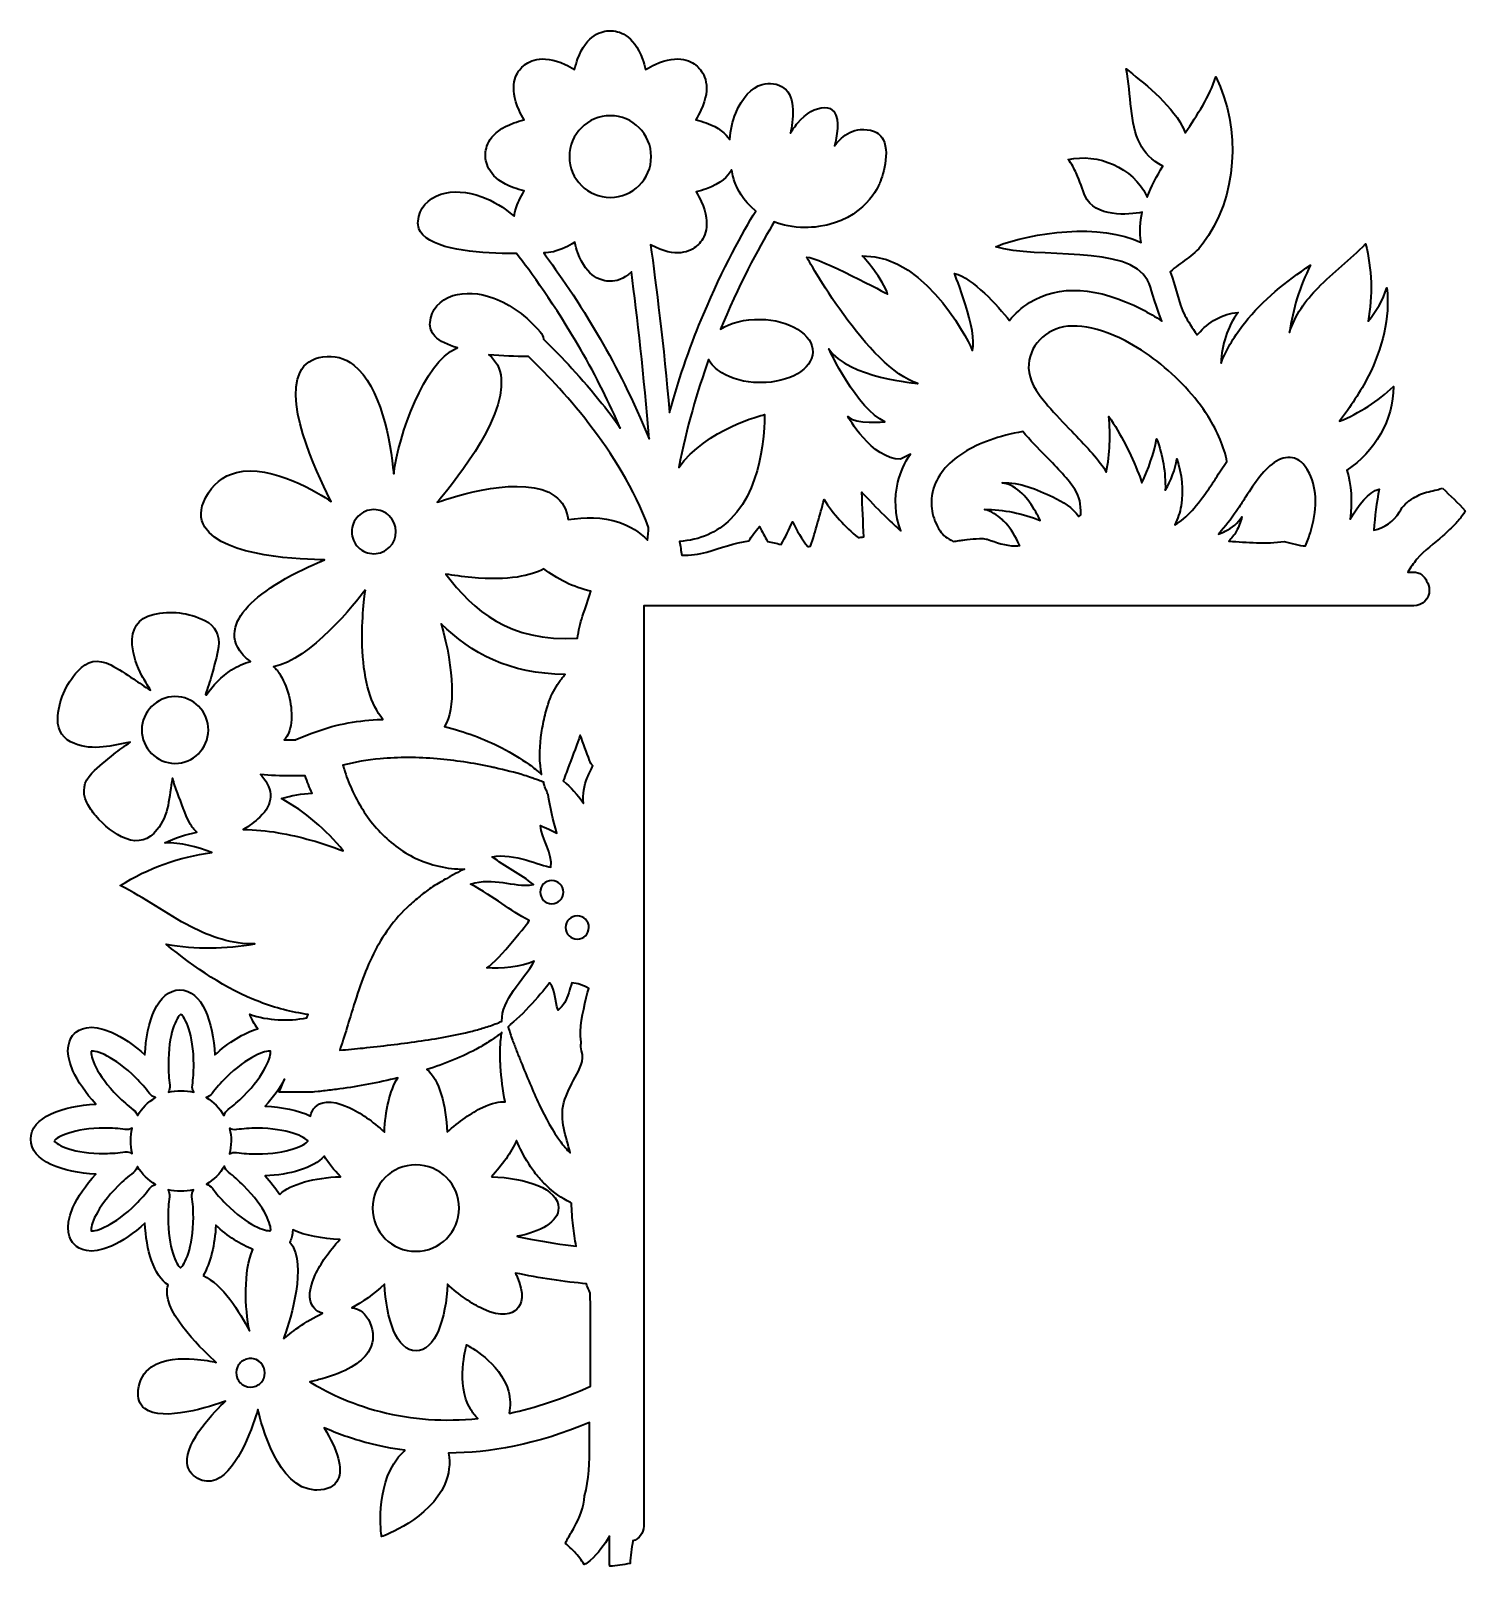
# Model space of a CAD drawing. Header units: millimetres. Extents: x 0 to 256, y 1 to 275.
import ezdxf

# ---------------------------------------------------------------- set-up
doc = ezdxf.new("R2010")
doc.units = ezdxf.units.MM
doc.header["$MEASUREMENT"] = 0
doc.layers.add('Layer 1', color=7, linetype='Continuous', lineweight=0)

msp = doc.modelspace()

# ---------------------------------------------------------------- linework, layer by layer
at = {"layer": 'Layer 1', "color": 18, "lineweight": 35, "true_color": 0x000000}
for points, knots in [([(252.09, 193.08), (251.78, 192.97), (251.42, 192.86), (251.11, 192.79), (250.12, 192.55), (249.13, 192.3), (248.14, 192.02), (248.11, 191.98), (248.07, 191.95), (248.04, 191.95), (247.69, 191.7), (247.26, 191.49), (246.87, 191.28), (245.74, 190.68), (245.04, 189.94), (244.4, 188.81), (243.38, 187.08), (241.79, 186.02), (239.85, 185.56), (239.85, 185.56), (239.82, 185.56), (239.82, 185.56), (239.99, 188.03), (240.31, 190.46), (240.77, 192.9), (238.87, 192.4), (237.14, 190.01), (235.58, 187.54), (236.01, 190.71), (235.83, 193.67), (234.99, 196.29), (239.96, 199.5), (243.31, 205.25), (243.35, 211.21), (240.56, 208.56), (237.24, 206.45), (233.68, 205), (235.62, 207.57), (237.42, 210.22), (238.87, 213.11), (241.34, 217.98), (242.75, 223.45), (242.15, 228.85), (241.44, 226.66), (240.28, 224.65), (238.8, 222.88), (239.64, 227.44), (239.5, 232.2), (238.34, 236.68), (235.69, 233.89), (232.55, 231.6), (229.87, 228.85), (227.65, 226.59), (225.67, 223.91), (224.79, 220.87), (225.35, 225.04), (226.62, 229.13), (228.53, 232.87), (224.15, 230.01), (220.03, 226.69), (216.78, 222.6), (215.05, 220.42), (213.57, 217.98), (212.55, 215.41), (212.65, 218.62), (213.68, 221.83), (215.58, 224.44), (212.83, 224.3), (210.29, 222.67), (208.46, 220.63), (208.39, 220.56), (208.32, 220.49), (208.28, 220.42), (207.36, 221.72), (206.62, 222.92), (206.09, 223.91), (204.89, 226.24), (204.43, 229.23), (203.45, 231.7), (205.32, 233.43), (207.57, 234.46), (209.2, 236.57), (215.58, 244.93), (216.11, 257.28), (211.63, 266.52), (210.47, 263), (208.35, 259.75), (206.13, 256.5), (205.99, 256.89), (205.81, 257.28), (205.63, 257.67), (203.48, 261.87), (198.3, 265.75), (195.62, 267.93), (196.57, 263.14), (196.18, 258.23), (198.08, 254.56), (198.9, 252.98), (200.17, 251.6), (202.18, 250.58), (201.05, 248.78), (200.06, 246.91), (199.35, 245), (199.32, 245.11), (199.28, 245.18), (199.25, 245.29), (196.85, 250.3), (190.54, 252.94), (185.24, 251.74), (185.88, 250.93), (186.34, 250.12), (186.69, 249.34), (187.4, 247.83), (187.75, 246.38), (188.28, 245.18), (190.01, 241.44), (196.07, 241.76), (198.47, 242.36), (198.08, 240.63), (197.98, 238.83), (198.26, 236.93), (191.06, 240.42), (178.82, 238.83), (172.33, 236.18), (179.6, 233.86), (196.11, 236.61), (199.43, 230.19), (200.24, 228.64), (200.31, 227.01), (202, 222.88), (200.84, 223.66), (199.64, 224.37), (198.4, 225), (190.61, 229.06), (183.48, 229.48), (178.36, 226.2), (176.99, 225.32), (175.79, 224.26), (174.77, 222.99), (172.61, 225.67), (168.27, 230.58), (164.96, 231.39), (164.96, 231.39), (169.16, 220.98), (168.17, 217.66), (168.17, 217.66), (160.58, 234.67), (148.52, 234.56), (148.52, 234.56), (152.4, 230.15), (153, 227.72), (153, 227.72), (140.86, 234.28), (138.57, 234.31), (138.57, 234.31), (149.61, 214.38), (158.43, 211.77), (158.43, 211.77), (145.94, 212.72), (142.52, 217.95), (142.52, 217.95), (147.6, 207.01), (152.54, 204.93), (152.54, 204.93), (147.21, 204.36), (145.91, 205.85), (145.91, 205.85), (150.21, 198.23), (155.33, 198.23), (155.33, 198.23), (157.09, 199.11), (157.09, 199.11), (156.03, 197.56), (155.29, 195.9), (154.87, 194.13), (154.16, 191.28), (154.34, 188.28), (155.36, 185.46), (154.52, 186.2), (153.71, 186.97), (152.89, 187.75), (151.55, 189.05), (150.21, 190.43), (148.91, 191.81), (148.73, 191.98), (148.59, 192.16), (148.41, 192.33), (148.52, 189.69), (148.66, 187.01), (148.77, 184.36), (148.41, 184.33), (148.1, 184.29), (147.74, 184.26), (145.38, 186.16), (143.3, 188.45), (141.68, 191.03), (140.93, 188.24), (140.16, 185.46), (139.28, 182.7), (139.1, 182.67), (138.92, 182.67), (138.75, 182.63), (137.69, 184.01), (136.77, 185.49), (136.03, 187.08), (135.47, 185.67), (134.8, 184.33), (133.99, 183.02), (133.17, 183.2), (132.36, 183.41), (131.55, 183.55), (131.09, 184.43), (130.6, 185.31), (130.14, 186.2), (129.43, 185.38), (128.83, 184.54), (128.23, 183.66), (125.62, 183.34), (123.26, 182.35), (120.76, 181.65), (119.31, 181.22), (117.79, 181.05), (116.28, 181.08), (116.13, 181.89), (116.03, 182.74), (115.85, 183.55), (119.52, 183.8), (122.59, 185.14), (124.99, 187.54), (131.37, 193.92), (131.06, 205.88), (131.02, 206.02), (131.02, 206.02), (131.02, 206.2), (131.02, 206.2), (131.02, 206.2), (130.85, 206.16), (130.85, 206.16), (130.74, 206.13), (120.61, 203.66), (115.75, 196.74), (117.09, 203.83), (119.06, 210.4), (121.07, 216.04), (121.5, 215.16), (122.31, 214.38), (123.4, 213.68), (125.17, 212.58), (127.53, 211.95), (130.03, 211.91), (130.14, 211.91), (130.28, 211.91), (130.39, 211.91), (135.47, 211.91), (139.59, 214.31), (139.66, 217.35), (139.7, 218.86), (138.75, 220.31), (136.95, 221.44), (135.18, 222.53), (132.82, 223.17), (130.32, 223.2), (127.49, 223.27), (124.95, 222.6), (123.19, 221.47), (123.33, 221.83), (123.51, 222.21), (123.65, 222.57), (127.04, 230.65), (130.6, 237), (132.79, 240.63), (134.3, 239.99), (136.1, 239.61), (138.25, 239.61), (139.03, 239.61), (139.84, 239.64), (140.69, 239.78), (148.94, 240.88), (151.48, 247.26), (151.52, 247.33), (151.62, 247.54), (153.67, 252.52), (152.22, 255.31), (151.76, 256.19), (151.02, 256.75), (149.97, 256.96), (146.61, 257.7), (144.46, 255.45), (143.55, 254.18), (143.93, 255.73), (144.53, 258.83), (143.47, 260.24), (143.09, 260.77), (142.52, 261.02), (141.75, 261.02), (140.12, 260.98), (138.47, 260.03), (136.98, 258.27), (136.42, 257.63), (136, 256.96), (135.68, 256.47), (136.1, 258.48), (136.74, 263), (134.51, 264.51), (133.31, 265.32), (131.97, 265.54), (130.63, 265.15), (128.69, 264.58), (127.04, 262.75), (125.91, 260.03), (125.31, 258.59), (124.99, 256.96), (124.85, 255.31), (124.14, 256.36), (122.87, 257.46), (120.65, 258.27), (120.09, 258.48), (119.45, 258.66), (118.78, 258.83), (119.13, 259.4), (119.45, 260), (119.7, 260.53), (121.67, 264.79), (120.26, 267.16), (119.2, 268.22), (118.18, 269.24), (115.78, 270.69), (111.51, 268.71), (110.95, 268.46), (110.38, 268.15), (109.82, 267.79), (109.68, 268.46), (109.47, 269.06), (109.26, 269.66), (107.63, 274.11), (104.95, 274.74), (103.47, 274.74), (101.99, 274.74), (99.31, 274.07), (97.68, 269.66), (97.47, 269.1), (97.3, 268.46), (97.12, 267.79), (96.56, 268.15), (95.96, 268.46), (95.43, 268.71), (91.16, 270.69), (88.79, 269.28), (87.74, 268.22), (86.71, 267.19), (85.27, 264.79), (87.24, 260.53), (87.49, 259.96), (87.81, 259.4), (88.16, 258.83), (87.49, 258.69), (86.89, 258.48), (86.29, 258.27), (81.84, 256.65), (81.21, 253.96), (81.21, 252.48), (81.21, 251.04), (81.88, 248.32), (86.29, 246.7), (86.85, 246.49), (87.49, 246.31), (88.16, 246.13), (87.81, 245.57), (87.49, 244.97), (87.24, 244.44), (86.75, 243.38), (86.47, 242.46), (86.32, 241.62), (84.53, 243.17), (82.59, 244.37), (80.57, 245.11), (77.96, 246.06), (75.35, 246.24), (73.24, 245.53), (70.87, 244.76), (69.39, 242.99), (69.18, 240.74), (69.11, 239.82), (69.39, 239.01), (70.06, 238.3), (72.74, 235.41), (81.07, 234.95), (86.25, 234.95), (86.43, 234.95), (86.61, 234.95), (86.78, 234.95), (89.18, 231.85), (93.66, 225.74), (98.18, 217.88), (101.07, 212.87), (103.4, 208.17), (105.3, 203.8), (104.14, 205.46), (102.87, 207.15), (101.49, 208.84), (97.68, 213.57), (94.02, 217.31), (91.58, 219.64), (91.55, 220.13), (91.33, 220.59), (90.98, 220.98), (88.55, 223.8), (85.69, 225.88), (82.73, 226.98), (80.12, 227.96), (77.51, 228.11), (75.39, 227.44), (73.03, 226.66), (71.54, 224.9), (71.33, 222.64), (71.26, 221.72), (71.54, 220.91), (72.21, 220.2), (73.06, 219.29), (74.51, 218.62), (76.24, 218.12), (76.16, 218.09), (76.13, 218.09), (76.06, 218.05), (70.17, 215.44), (65.79, 202.64), (64.84, 195.62), (64.24, 201.61), (62.51, 211.28), (57.71, 215.05), (56.09, 216.32), (54.22, 216.82), (52.18, 216.53), (50.27, 216.25), (48.9, 215.34), (48.12, 213.78), (45.05, 207.64), (52.18, 193.57), (53.69, 190.68), (51.61, 192.09), (43.07, 197.41), (36.76, 195.86), (34.36, 195.26), (32.49, 193.75), (31.26, 191.35), (30.23, 189.37), (30.2, 187.61), (31.12, 186.09), (34.43, 180.73), (48.97, 180.3), (52.46, 180.27), (51.22, 179.74), (48.4, 178.54), (45.54, 176.92), (40.32, 173.95), (37.32, 171.03), (36.58, 168.24), (36.12, 166.58), (36.55, 164.96), (37.78, 163.48), (38.24, 162.91), (38.74, 162.49), (39.3, 162.14), (38.14, 161.82), (36.97, 161.25), (35.91, 160.62), (34.08, 159.49), (32.63, 157.9), (31.36, 156.1), (31.33, 156.14), (31.26, 156.17), (31.22, 156.21), (31.61, 157.41), (32.07, 158.57), (32.39, 159.81), (32.81, 161.43), (33.3, 163.05), (33.55, 164.71), (33.83, 166.76), (33.02, 168.52), (31.12, 169.44), (28.19, 170.89), (25.05, 171.24), (21.91, 170.5), (19.16, 169.86), (17.96, 167.92), (18.17, 165.1), (18.31, 163.12), (18.98, 161.29), (19.9, 159.56), (20.36, 158.68), (20.92, 157.87), (21.41, 157.02), (20.36, 157.62), (19.37, 158.33), (18.38, 159), (17.04, 159.88), (15.73, 160.8), (14.32, 161.5), (12.03, 162.63), (10.12, 162.31), (8.43, 160.41), (6.24, 157.97), (4.97, 155.08), (4.87, 151.76), (4.8, 149.72), (5.93, 148.2), (7.83, 147.46), (9.49, 146.83), (11.22, 146.65), (12.98, 146.86), (14.57, 147.04), (16.12, 147.39), (17.78, 147.71), (16.79, 146.97), (15.8, 146.33), (14.89, 145.56), (13.55, 144.46), (12.14, 143.4), (10.94, 142.17), (9.49, 140.69), (9.14, 138.85), (10.05, 136.91), (10.48, 136.07), (11.04, 135.25), (11.64, 134.55), (13.16, 132.82), (14.89, 131.34), (17.04, 130.49), (19.23, 129.65), (21.13, 130.21), (22.58, 132.04), (23.6, 133.35), (24.24, 134.83), (24.55, 136.42), (24.87, 137.97), (25.05, 139.59), (25.33, 141.29), (25.65, 140.37), (25.89, 139.49), (26.25, 138.64), (26.95, 136.84), (27.52, 134.97), (28.43, 133.24), (28.79, 132.57), (29.21, 132.04), (29.7, 131.66), (27.73, 131.23), (25.79, 130.6), (23.95, 129.75), (26.85, 129.72), (29.7, 129.12), (32.35, 127.99), (26.56, 127.25), (20.96, 125.24), (16.02, 122.1), (20.36, 119.94), (24.27, 117.02), (28.58, 114.79), (32.14, 112.96), (36.09, 111.58), (40.04, 111.69), (34.82, 110.77), (29.46, 110.7), (24.24, 111.62), (29.32, 107.42), (34.82, 103.68), (40.92, 101.32), (43.71, 100.26), (46.64, 99.48), (49.57, 99.1), (49.49, 98.88), (49.42, 98.71), (49.35, 98.5), (45.97, 97.83), (42.44, 98), (39.16, 99.13), (39.51, 98.18), (39.97, 97.33), (40.57, 96.52), (38.1, 95.85), (35.31, 94.05), (32.91, 91.86), (32.63, 97.68), (30.66, 103.47), (26.67, 103.47), (22.68, 103.47), (20.71, 97.72), (20.43, 91.86), (18.45, 93.66), (16.37, 95.07), (14.46, 95.92), (10.62, 97.61), (8.64, 96.48), (7.83, 95.67), (7.02, 94.86), (5.86, 92.89), (7.58, 89.04), (8.43, 87.14), (9.84, 85.05), (11.64, 83.08), (5.82, 82.8), (0.04, 80.82), (0.04, 76.83), (0.04, 72.85), (5.79, 70.87), (11.64, 70.59), (9.84, 68.62), (8.43, 66.53), (7.58, 64.63), (5.89, 60.78), (7.02, 58.81), (7.83, 58), (8.64, 57.19), (10.62, 56.02), (14.46, 57.75), (16.37, 58.6), (18.45, 60.01), (20.43, 61.81), (20.64, 57.11), (21.98, 52.42), (24.59, 50.8), (24.48, 50.52), (24.41, 50.24), (24.38, 49.92), (23.95, 45.47), (31.26, 38.66), (33.16, 36.97), (32.39, 37.15), (30.9, 37.43), (29.21, 37.57), (26.92, 37.75), (23.71, 37.64), (21.59, 36.16), (20.21, 35.21), (19.44, 33.83), (19.23, 32.03), (19.05, 30.55), (19.47, 29.42), (20.39, 28.72), (23.64, 26.25), (32.31, 29.14), (34.82, 30.06), (33.06, 28.4), (27.55, 22.86), (27.98, 18.98), (28.08, 17.82), (28.72, 16.9), (29.85, 16.26), (30.9, 15.66), (32, 15.56), (33.09, 16.02), (37.15, 17.67), (39.93, 26.28), (40.6, 28.54), (41.2, 25.86), (44.17, 14.5), (50.73, 14.18), (50.87, 14.18), (51.01, 14.18), (51.12, 14.18), (53.02, 14.18), (54.29, 14.82), (54.89, 16.05), (55.81, 17.99), (54.89, 21.27), (52.42, 25.29), (54.72, 24.27), (57.36, 23.32), (60.32, 22.54), (62.27, 22.01), (64.45, 21.59), (66.85, 21.27), (66.39, 20.85), (65.97, 20.39), (65.55, 19.9), (61.45, 14.6), (62.65, 6.14), (62.65, 6.03), (62.65, 6.03), (62.69, 5.86), (62.69, 5.86), (62.69, 5.86), (62.87, 5.93), (62.87, 5.93), (62.94, 5.96), (71.33, 9.03), (73.98, 15.24), (74.72, 17), (74.97, 18.87), (74.65, 20.78), (81.84, 20.81), (90.35, 22.26), (99.77, 26.21), (99.77, 23.99), (99.77, 22.51), (99.77, 22.37), (99.84, 19.23), (99.69, 15.98), (98.92, 13.12), (98.78, 11.15), (98.07, 9.28), (97.08, 7.51), (96.66, 6.77), (96.2, 6.03), (95.78, 5.29), (95.71, 5.15), (95.6, 4.83), (95.53, 4.62), (96.1, 4.13), (96.66, 3.63), (97.15, 3.1), (97.79, 2.43), (98.32, 1.66), (98.85, 0.88), (99.2, 1.02), (99.55, 1.27), (99.91, 1.59), (101.32, 2.89), (102.45, 4.34), (103.36, 5.93), (103.36, 5.93), (103.36, 1.27), (103.36, 1.27), (103.36, 1.02), (103.4, 0.78), (103.43, 0.56), (104.63, 0.67), (105.83, 0.85), (107.03, 1.06), (107.14, 2.4), (107.31, 3.74), (107.53, 5.08), (108.66, 5.43), (109.47, 6.49), (109.47, 7.73), (109.47, 7.73), (109.47, 172.08), (109.47, 172.08), (109.47, 172.08), (246.94, 172.08), (246.94, 172.08), (248.5, 172.08), (249.73, 173.32), (249.73, 174.87), (249.73, 175.47), (249.56, 176), (249.24, 176.46), (248.88, 177.38), (248.11, 178.08), (246.84, 178.08), (246.84, 178.08), (245.89, 178.08), (245.89, 178.08), (246.38, 178.89), (246.91, 179.63), (247.51, 180.38), (248.81, 182), (250.61, 183.16), (252.13, 184.54), (252.94, 185.28), (253.79, 186.02), (254.53, 186.83), (254.78, 187.11), (255.02, 187.4), (255.27, 187.68), (255.27, 187.71), (255.8, 188.45), (255.87, 188.56), (255.98, 188.7), (256.08, 188.88), (256.15, 189.02), (254.88, 190.46), (253.44, 191.73), (252.09, 193.08)], [0, 0, 0, 0, 1, 1, 1, 2, 2, 2, 3, 3, 3, 4, 4, 4, 5, 5, 5, 6, 6, 6, 7, 7, 7, 8, 8, 8, 9, 9, 9, 10, 10, 10, 11, 11, 11, 12, 12, 12, 13, 13, 13, 14, 14, 14, 15, 15, 15, 16, 16, 16, 17, 17, 17, 18, 18, 18, 19, 19, 19, 20, 20, 20, 21, 21, 21, 22, 22, 22, 23, 23, 23, 24, 24, 24, 25, 25, 25, 26, 26, 26, 27, 27, 27, 28, 28, 28, 29, 29, 29, 30, 30, 30, 31, 31, 31, 32, 32, 32, 33, 33, 33, 34, 34, 34, 35, 35, 35, 36, 36, 36, 37, 37, 37, 38, 38, 38, 39, 39, 39, 40, 40, 40, 41, 41, 41, 42, 42, 42, 43, 43, 43, 44, 44, 44, 45, 45, 45, 46, 46, 46, 47, 47, 47, 48, 48, 48, 49, 49, 49, 50, 50, 50, 51, 51, 51, 52, 52, 52, 53, 53, 53, 54, 54, 54, 55, 55, 55, 56, 56, 56, 57, 57, 57, 58, 58, 58, 59, 59, 59, 60, 60, 60, 61, 61, 61, 62, 62, 62, 63, 63, 63, 64, 64, 64, 65, 65, 65, 66, 66, 66, 67, 67, 67, 68, 68, 68, 69, 69, 69, 70, 70, 70, 71, 71, 71, 72, 72, 72, 73, 73, 73, 74, 74, 74, 75, 75, 75, 76, 76, 76, 77, 77, 77, 78, 78, 78, 79, 79, 79, 80, 80, 80, 81, 81, 81, 82, 82, 82, 83, 83, 83, 84, 84, 84, 85, 85, 85, 86, 86, 86, 87, 87, 87, 88, 88, 88, 89, 89, 89, 90, 90, 90, 91, 91, 91, 92, 92, 92, 93, 93, 93, 94, 94, 94, 95, 95, 95, 96, 96, 96, 97, 97, 97, 98, 98, 98, 99, 99, 99, 100, 100, 100, 101, 101, 101, 102, 102, 102, 103, 103, 103, 104, 104, 104, 105, 105, 105, 106, 106, 106, 107, 107, 107, 108, 108, 108, 109, 109, 109, 110, 110, 110, 111, 111, 111, 112, 112, 112, 113, 113, 113, 114, 114, 114, 115, 115, 115, 116, 116, 116, 117, 117, 117, 118, 118, 118, 119, 119, 119, 120, 120, 120, 121, 121, 121, 122, 122, 122, 123, 123, 123, 124, 124, 124, 125, 125, 125, 126, 126, 126, 127, 127, 127, 128, 128, 128, 129, 129, 129, 130, 130, 130, 131, 131, 131, 132, 132, 132, 133, 133, 133, 134, 134, 134, 135, 135, 135, 136, 136, 136, 137, 137, 137, 138, 138, 138, 139, 139, 139, 140, 140, 140, 141, 141, 141, 142, 142, 142, 143, 143, 143, 144, 144, 144, 145, 145, 145, 146, 146, 146, 147, 147, 147, 148, 148, 148, 149, 149, 149, 150, 150, 150, 151, 151, 151, 152, 152, 152, 153, 153, 153, 154, 154, 154, 155, 155, 155, 156, 156, 156, 157, 157, 157, 158, 158, 158, 159, 159, 159, 160, 160, 160, 161, 161, 161, 162, 162, 162, 163, 163, 163, 164, 164, 164, 165, 165, 165, 166, 166, 166, 167, 167, 167, 168, 168, 168, 169, 169, 169, 170, 170, 170, 171, 171, 171, 172, 172, 172, 173, 173, 173, 174, 174, 174, 175, 175, 175, 176, 176, 176, 177, 177, 177, 178, 178, 178, 179, 179, 179, 180, 180, 180, 181, 181, 181, 182, 182, 182, 183, 183, 183, 184, 184, 184, 185, 185, 185, 186, 186, 186, 187, 187, 187, 188, 188, 188, 189, 189, 189, 190, 190, 190, 191, 191, 191, 192, 192, 192, 193, 193, 193, 194, 194, 194, 195, 195, 195, 196, 196, 196, 197, 197, 197, 198, 198, 198, 199, 199, 199, 200, 200, 200, 201, 201, 201, 202, 202, 202, 203, 203, 203, 204, 204, 204, 205, 205, 205, 206, 206, 206, 207, 207, 207, 208, 208, 208, 209, 209, 209, 210, 210, 210, 211, 211, 211, 212, 212, 212, 213, 213, 213, 214, 214, 214, 215, 215, 215, 216, 216, 216, 217, 217, 217, 218, 218, 218, 219, 219, 219, 220, 220, 220, 221, 221, 221, 222, 222, 222, 223, 223, 223, 224, 224, 224, 225, 225, 225, 226, 226, 226, 227, 227, 227, 228, 228, 228, 229, 229, 229, 230, 230, 230, 231, 231, 231, 232, 232, 232, 233, 233, 233, 234, 234, 234, 235, 235, 235, 236, 236, 236, 237, 237, 237, 238, 238, 238, 239, 239, 239, 240, 240, 240, 241, 241, 241, 242, 242, 242, 243, 243, 243, 244, 244, 244, 245, 245, 245, 246, 246, 246, 247, 247, 247, 248, 248, 248, 249, 249, 249, 250, 250, 250, 251, 251, 251, 252, 252, 252, 253, 253, 253, 254, 254, 254, 255, 255, 255, 256, 256, 256, 257, 257, 257, 258, 258, 258, 258]), ([(103.5, 259.57), (107.53, 259.57), (110.81, 256.29), (110.81, 252.27), (110.81, 248.25), (107.53, 244.97), (103.5, 244.97), (99.48, 244.97), (96.2, 248.25), (96.2, 252.27), (96.2, 256.29), (99.48, 259.57), (103.5, 259.57)], [0, 0, 0, 0, 1, 1, 1, 2, 2, 2, 3, 3, 3, 4, 4, 4, 4]), ([(119.24, 236.57), (120.26, 237.6), (121.71, 239.99), (119.73, 244.26), (119.49, 244.83), (119.17, 245.39), (118.82, 245.96), (119.49, 246.1), (120.09, 246.31), (120.69, 246.52), (123.23, 247.44), (124.5, 248.71), (125.17, 249.91), (125.34, 248.92), (125.62, 248), (125.91, 247.23), (126.08, 246.77), (127.14, 244.47), (129.47, 242.53), (127.21, 238.8), (123.61, 232.37), (120.12, 224.05), (118.04, 219.15), (115.89, 213.22), (114.09, 206.55), (113.07, 218.44), (111.65, 229.62), (110.7, 236.54), (111.02, 236.36), (111.3, 236.22), (111.58, 236.08), (115.82, 234.07), (118.18, 235.51), (119.24, 236.57)], [0, 0, 0, 0, 1, 1, 1, 2, 2, 2, 3, 3, 3, 4, 4, 4, 5, 5, 5, 6, 6, 6, 7, 7, 7, 8, 8, 8, 9, 9, 9, 10, 10, 10, 11, 11, 11, 11]), ([(101.71, 219.71), (97.9, 226.31), (94.19, 231.6), (91.62, 235.06), (92.67, 235.06), (93.94, 235.34), (95.46, 236.04), (96.03, 236.29), (96.59, 236.61), (97.15, 236.96), (97.3, 236.29), (97.51, 235.69), (97.72, 235.09), (99.34, 230.65), (102.02, 230.01), (103.5, 230.01), (104.46, 230.01), (105.9, 230.29), (107.28, 231.67), (108.3, 223.87), (109.57, 212.97), (110.42, 201.86), (107.7, 208.67), (104.56, 214.77), (101.71, 219.71)], [0, 0, 0, 0, 1, 1, 1, 2, 2, 2, 3, 3, 3, 4, 4, 4, 5, 5, 5, 6, 6, 6, 7, 7, 7, 8, 8, 8, 8]), ([(181.79, 220.84), (184.89, 222.81), (189.87, 222.29), (195.47, 219.36), (199.35, 217.35), (203.09, 214.42), (206.2, 211.07), (207.72, 209.41), (209.09, 207.68), (210.22, 205.88), (211.95, 203.13), (213.11, 200.38), (213.61, 197.84), (212.9, 196.85), (212.23, 195.83), (211.63, 194.87), (211.21, 194.2), (210.82, 193.6), (210.4, 193), (208.35, 190.04), (206.45, 187.71), (204.29, 186.51), (204.82, 187.57), (205.21, 188.74), (205.42, 189.9), (205.92, 192.72), (205.49, 195.62), (204.68, 198.33), (204.36, 196.36), (203.62, 194.42), (202.6, 192.72), (202.67, 195.86), (202.14, 198.97), (201.05, 201.89), (200.52, 199.18), (199.6, 196.5), (198.4, 193.99), (198.26, 194.52), (198.08, 195.05), (197.87, 195.54), (196.46, 199.18), (194.66, 202.67), (192.51, 205.88), (192.86, 202.56), (192.72, 199.21), (192.05, 195.93), (191.98, 196.04), (191.91, 196.14), (191.88, 196.25), (190.43, 198.54), (188.21, 200.8), (185.88, 203.24), (184.43, 204.72), (182.95, 206.27), (181.65, 207.79), (180.87, 208.7), (180.16, 209.62), (179.56, 210.54), (176.74, 214.91), (178.68, 218.86), (181.79, 220.84)], [0, 0, 0, 0, 1, 1, 1, 2, 2, 2, 3, 3, 3, 4, 4, 4, 5, 5, 5, 6, 6, 6, 7, 7, 7, 8, 8, 8, 9, 9, 9, 10, 10, 10, 11, 11, 11, 12, 12, 12, 13, 13, 13, 14, 14, 14, 15, 15, 15, 16, 16, 16, 17, 17, 17, 18, 18, 18, 19, 19, 19, 20, 20, 20, 20]), ([(105.06, 186.97), (102.09, 187.96), (98.92, 187.92), (95.99, 187.47), (95.74, 189.27), (94.97, 190.68), (93.63, 191.66), (88.16, 195.69), (75.35, 191.52), (72.6, 190.54), (74.68, 192.93), (84.74, 204.96), (84.03, 212.65), (83.86, 214.45), (83.11, 215.86), (81.81, 216.89), (84.21, 216.64), (86.68, 216.57), (88.65, 216.57), (88.76, 216.57), (88.83, 216.57), (88.9, 216.57), (94.09, 211.6), (105.37, 199.71), (110.35, 186.05), (110.28, 185.28), (110.24, 184.54), (110.17, 183.76), (108.73, 185.24), (107.03, 186.3), (105.06, 186.97)], [0, 0, 0, 0, 1, 1, 1, 2, 2, 2, 3, 3, 3, 4, 4, 4, 5, 5, 5, 6, 6, 6, 7, 7, 7, 8, 8, 8, 9, 9, 9, 10, 10, 10, 10]), ([(175.82, 182.77), (173.95, 182.74), (172.51, 183.41), (170.78, 183.94), (170.64, 183.97), (169.93, 184.08), (170, 184.08), (169.79, 184.08), (169.58, 184.08), (169.4, 184.08), (168.66, 184.04), (167.96, 183.97), (167.22, 183.9), (167.36, 183.9), (166.33, 183.8), (166.26, 183.76), (165.95, 183.73), (165.59, 183.66), (165.28, 183.62), (165.1, 183.59), (164.92, 183.59), (164.75, 183.55), (163.69, 184.08), (162.91, 184.64), (162.38, 185.46), (161.64, 186.58), (161.18, 187.78), (160.97, 188.98), (160.76, 190.18), (160.8, 191.38), (161.08, 192.55), (161.71, 195.16), (163.62, 197.52), (166.58, 199.39), (169.33, 201.15), (172.9, 202.42), (177.16, 203.16), (178.47, 201.65), (179.88, 200.2), (181.26, 198.79), (183.37, 196.64), (185.35, 194.59), (186.44, 192.86), (187.32, 191.49), (187.54, 190.25), (187.5, 188.31), (187.5, 188.31), (187.15, 188), (187.15, 188), (186.05, 189.62), (184.26, 190.61), (182.49, 191.49), (179.67, 192.86), (176.6, 194.13), (173.46, 194.03), (174.84, 193.82), (176.07, 193.08), (177.02, 192.12), (178.01, 191.17), (178.75, 190.01), (179.46, 188.81), (179.74, 188.31), (180.02, 187.82), (180.27, 187.29), (177.13, 188.56), (173.71, 189.27), (170.32, 189.27), (171.52, 188.95), (172.58, 188.31), (173.46, 187.47), (173.67, 187.25), (173.88, 187.04), (174.1, 186.83), (175.12, 185.7), (175.86, 184.36), (176.53, 182.99), (176.57, 182.95), (176.57, 182.88), (176.6, 182.84), (176.35, 182.81), (176.11, 182.77), (175.82, 182.77)], [0, 0, 0, 0, 1, 1, 1, 2, 2, 2, 3, 3, 3, 4, 4, 4, 5, 5, 5, 6, 6, 6, 7, 7, 7, 8, 8, 8, 9, 9, 9, 10, 10, 10, 11, 11, 11, 12, 12, 12, 13, 13, 13, 14, 14, 14, 15, 15, 15, 16, 16, 16, 17, 17, 17, 18, 18, 18, 19, 19, 19, 20, 20, 20, 21, 21, 21, 22, 22, 22, 23, 23, 23, 24, 24, 24, 25, 25, 25, 26, 26, 26, 27, 27, 27, 27]), ([(223.8, 183.55), (220.63, 183.06), (217.17, 183.44), (213.96, 183.59), (214.45, 184.11), (214.91, 184.71), (215.27, 185.35), (215.72, 186.16), (216.08, 187.04), (216.25, 187.96), (215.58, 186.8), (214.52, 185.98), (213.29, 185.38), (212.9, 185.17), (212.48, 185), (212.09, 184.86), (212.27, 185.03), (212.41, 185.21), (212.58, 185.42), (213.68, 186.69), (214.67, 188.03), (215.62, 189.44), (216.08, 190.11), (216.5, 190.78), (216.92, 191.45), (218.58, 193.99), (220.27, 196.6), (222.46, 197.91), (223.48, 198.51), (224.68, 198.68), (225.67, 198.4), (226.31, 198.23), (227.26, 197.73), (228.32, 195.69), (229.8, 192.83), (229.66, 188.95), (228.49, 185.14), (228.25, 184.33), (227.96, 183.55), (227.65, 182.74), (226.41, 182.81), (225.11, 183.2), (223.8, 183.55)], [0, 0, 0, 0, 1, 1, 1, 2, 2, 2, 3, 3, 3, 4, 4, 4, 5, 5, 5, 6, 6, 6, 7, 7, 7, 8, 8, 8, 9, 9, 9, 10, 10, 10, 11, 11, 11, 12, 12, 12, 13, 13, 13, 14, 14, 14, 14]), ([(58.49, 188.07), (59.23, 188.81), (60.22, 189.23), (61.28, 189.23), (61.28, 189.23), (61.28, 189.23), (61.31, 189.23), (62.37, 189.23), (63.32, 188.84), (64.06, 188.1), (65.62, 186.58), (65.62, 184.08), (64.1, 182.53), (63.36, 181.79), (62.37, 181.36), (61.31, 181.36), (60.25, 181.36), (59.27, 181.75), (58.53, 182.49), (57.79, 183.23), (57.36, 184.22), (57.36, 185.28), (57.36, 186.34), (57.75, 187.32), (58.49, 188.07)], [0, 0, 0, 0, 1, 1, 1, 2, 2, 2, 3, 3, 3, 4, 4, 4, 5, 5, 5, 6, 6, 6, 7, 7, 7, 8, 8, 8, 8]), ([(98.57, 170.22), (98.14, 168.91), (97.79, 167.57), (97.68, 166.26), (85.41, 165.63), (79.06, 171.17), (74.15, 177.73), (75.49, 177.48), (77.08, 177.27), (78.78, 177.09), (85.44, 176.49), (89.36, 177.45), (91.65, 178.65), (93.98, 176.95), (96.87, 175.33), (100.05, 174.66), (99.52, 173.18), (99.06, 171.7), (98.57, 170.22)], [0, 0, 0, 0, 1, 1, 1, 2, 2, 2, 3, 3, 3, 4, 4, 4, 5, 5, 5, 6, 6, 6, 6]), ([(59.8, 174.94), (59.58, 173.39), (59.02, 168.84), (59.27, 163.97), (59.55, 158.54), (60.78, 154.41), (62.9, 151.76), (62.58, 151.76), (62.23, 151.76), (61.91, 151.73), (57.96, 151.55), (53.97, 150.78), (50.24, 149.3), (50.24, 149.3), (47.38, 148.17), (47.38, 148.17), (47.38, 148.17), (47.38, 148.1), (47.38, 148.1), (47.13, 148.1), (46.88, 148.1), (46.67, 148.1), (46.18, 148.1), (45.72, 148.1), (45.26, 148.1), (45.97, 148.84), (46.39, 149.86), (46.53, 151.17), (46.81, 154.2), (46.11, 157.09), (44.59, 159.74), (44.24, 160.34), (43.85, 160.8), (43.36, 161.18), (49.95, 162.35), (58.03, 172.61), (59.8, 174.94)], [0, 0, 0, 0, 1, 1, 1, 2, 2, 2, 3, 3, 3, 4, 4, 4, 5, 5, 5, 6, 6, 6, 7, 7, 7, 8, 8, 8, 9, 9, 9, 10, 10, 10, 11, 11, 11, 12, 12, 12, 12]), ([(92.92, 155.86), (92.85, 155.68), (92.78, 155.54), (92.71, 155.36), (92.64, 155.19), (92.57, 154.98), (92.53, 154.87), (92.46, 154.62), (92.39, 154.34), (92.29, 154.09), (92.15, 153.56), (92, 153.07), (91.86, 152.54), (91.62, 151.52), (91.4, 150.46), (91.23, 149.37), (90.91, 147.21), (90.8, 144.96), (91.12, 142.7), (91.16, 142.45), (91.19, 142.2), (91.23, 141.96), (90.52, 142.59), (89.78, 143.19), (89.04, 143.72), (87.49, 144.82), (85.87, 145.8), (84.17, 146.68), (80.93, 148.34), (77.47, 149.61), (73.91, 150.49), (75.88, 153.78), (75.64, 160.34), (73.34, 168.87), (78.6, 163.62), (85.41, 159.88), (95.46, 159.81), (95.25, 159.56), (95.04, 159.31), (94.83, 159.03), (94.16, 158.19), (93.45, 157.13), (92.92, 155.86)], [0, 0, 0, 0, 1, 1, 1, 2, 2, 2, 3, 3, 3, 4, 4, 4, 5, 5, 5, 6, 6, 6, 7, 7, 7, 8, 8, 8, 9, 9, 9, 10, 10, 10, 11, 11, 11, 12, 12, 12, 13, 13, 13, 14, 14, 14, 14]), ([(25.79, 143.93), (22.54, 143.93), (19.86, 146.65), (19.86, 149.9), (19.86, 153.14), (22.51, 155.82), (25.79, 155.86), (29.07, 155.89), (31.79, 153.18), (31.75, 149.86), (31.71, 146.58), (29.03, 143.9), (25.79, 143.93)], [0, 0, 0, 0, 1, 1, 1, 2, 2, 2, 3, 3, 3, 4, 4, 4, 4]), ([(99.45, 141.46), (98.74, 139.95), (98.6, 138.39), (98.71, 136.81), (98.71, 136.84), (98.67, 136.84), (98.67, 136.88), (97.65, 138.32), (96.48, 139.66), (95.11, 140.79), (95.29, 141.29), (95.46, 141.82), (95.67, 142.31), (96.34, 144.14), (97.08, 145.94), (97.72, 147.78), (97.86, 148.17), (98, 148.59), (98.14, 148.98), (98.67, 147.43), (99.31, 145.91), (99.8, 144.46), (99.94, 144.07), (100.12, 143.76), (100.37, 143.47), (100.12, 142.8), (99.77, 142.17), (99.45, 141.46)], [0, 0, 0, 0, 1, 1, 1, 2, 2, 2, 3, 3, 3, 4, 4, 4, 5, 5, 5, 6, 6, 6, 7, 7, 7, 8, 8, 8, 9, 9, 9, 9]), ([(71.54, 121.71), (71.93, 121.99), (72.35, 122.24), (72.78, 122.48), (73.2, 122.73), (73.62, 122.98), (74.05, 123.23), (74.29, 123.37), (74.58, 123.51), (74.82, 123.65), (74.93, 123.72), (75.04, 123.75), (75.11, 123.82), (75.6, 124.11), (76.13, 124.39), (76.66, 124.67), (76.66, 124.67), (76.66, 124.67), (76.66, 124.67), (76.94, 124.81), (77.22, 124.92), (77.47, 125.06), (75.88, 125.02), (74.37, 125.2), (72.92, 125.55), (71.47, 125.87), (70.1, 126.36), (68.79, 126.96), (66.22, 128.2), (63.99, 129.93), (62.12, 131.97), (60.25, 134.02), (58.74, 136.35), (57.57, 138.82), (57.01, 140.02), (56.52, 141.22), (56.13, 142.49), (56.02, 142.84), (55.88, 143.19), (55.77, 143.58), (57.93, 144.14), (60.15, 144.53), (62.41, 144.74), (65.72, 145.06), (69.14, 145.03), (72.6, 144.74), (75.78, 144.46), (78.99, 144), (82.2, 143.3), (82.44, 143.23), (82.73, 143.19), (82.97, 143.12), (84.7, 142.73), (86.43, 142.31), (88.16, 141.78), (88.58, 141.64), (89.01, 141.53), (89.43, 141.36), (89.46, 141.36), (89.46, 141.36), (89.5, 141.32), (89.64, 141.29), (89.75, 141.25), (89.89, 141.18), (90.17, 141.08), (90.45, 141.01), (90.7, 140.9), (91.02, 140.79), (91.3, 140.65), (91.62, 140.55), (91.65, 140.41), (91.69, 140.3), (91.72, 140.16), (91.79, 139.88), (91.86, 139.63), (92, 139.35), (92.11, 139.07), (92.22, 138.82), (92.32, 138.54), (92.36, 138.5), (92.36, 138.43), (92.39, 138.39), (92.78, 136.07), (93.27, 133.77), (93.94, 131.48), (92.71, 132.08), (91.23, 132.75), (91.02, 132.82), (91.19, 130.46), (93.31, 127.78), (92.89, 125.41), (91.12, 125.59), (86.32, 128.02), (82.41, 127.25), (84.7, 125.52), (87.59, 124.18), (89.78, 122.27), (85.94, 121.74), (82.8, 123.72), (78.56, 122.38), (83.04, 119.94), (85.44, 117.72), (89.04, 115.85), (88.97, 115.61), (83.71, 108.94), (81.49, 107.39), (83.82, 107.14), (87.7, 107.63), (89.92, 108.62), (88.02, 105.16), (83.96, 101.71), (84.17, 97.9), (83.96, 97.79), (83.75, 97.72), (83.54, 97.61), (83.15, 97.47), (82.76, 97.33), (82.41, 97.19), (82.02, 97.05), (81.63, 96.91), (81.24, 96.8), (80.47, 96.56), (79.69, 96.34), (78.88, 96.13), (75.71, 95.32), (72.46, 94.76), (69.21, 94.3), (65.97, 93.84), (62.69, 93.45), (59.41, 93.1), (58, 92.96), (56.62, 92.82), (55.21, 92.71), (55.42, 93.34), (55.63, 94.02), (55.84, 94.65), (56.3, 96.03), (56.69, 97.4), (57.11, 98.74), (58.24, 102.45), (59.37, 106.01), (60.92, 109.29), (61.7, 110.91), (62.58, 112.47), (63.61, 113.95), (64.63, 115.43), (65.83, 116.84), (67.17, 118.15), (67.84, 118.78), (68.54, 119.42), (69.29, 119.98), (69.99, 120.65), (70.77, 121.18), (71.54, 121.71)], [0, 0, 0, 0, 1, 1, 1, 2, 2, 2, 3, 3, 3, 4, 4, 4, 5, 5, 5, 6, 6, 6, 7, 7, 7, 8, 8, 8, 9, 9, 9, 10, 10, 10, 11, 11, 11, 12, 12, 12, 13, 13, 13, 14, 14, 14, 15, 15, 15, 16, 16, 16, 17, 17, 17, 18, 18, 18, 19, 19, 19, 20, 20, 20, 21, 21, 21, 22, 22, 22, 23, 23, 23, 24, 24, 24, 25, 25, 25, 26, 26, 26, 27, 27, 27, 28, 28, 28, 29, 29, 29, 30, 30, 30, 31, 31, 31, 32, 32, 32, 33, 33, 33, 34, 34, 34, 35, 35, 35, 36, 36, 36, 37, 37, 37, 38, 38, 38, 39, 39, 39, 40, 40, 40, 41, 41, 41, 42, 42, 42, 43, 43, 43, 44, 44, 44, 45, 45, 45, 46, 46, 46, 47, 47, 47, 48, 48, 48, 49, 49, 49, 50, 50, 50, 51, 51, 51, 51]), ([(44.2, 131.55), (42.16, 131.9), (40.08, 132.08), (37.99, 132.12), (39.05, 132.75), (40.04, 133.49), (40.96, 134.34), (43.36, 136.63), (43.46, 139.21), (41.28, 141.68), (41.2, 141.75), (41.1, 141.85), (41.03, 141.92), (42.76, 141.78), (44.66, 141.68), (46.67, 141.68), (47.48, 141.68), (48.26, 141.68), (49.04, 141.71), (49.39, 140.65), (49.81, 139.63), (50.27, 138.61), (48.44, 138.54), (46.6, 138.22), (44.8, 137.65), (49.04, 135.29), (52.78, 132.08), (55.84, 128.31), (52.03, 129.75), (48.15, 130.88), (44.2, 131.55)], [0, 0, 0, 0, 1, 1, 1, 2, 2, 2, 3, 3, 3, 4, 4, 4, 5, 5, 5, 6, 6, 6, 7, 7, 7, 8, 8, 8, 9, 9, 9, 10, 10, 10, 10]), ([(95.14, 120.93), (95.14, 119.77), (94.19, 118.85), (93.06, 118.85), (91.9, 118.85), (90.98, 119.8), (90.98, 120.93), (90.98, 122.1), (91.93, 123.01), (93.06, 123.01), (94.19, 123.01), (95.14, 122.1), (95.14, 120.93)], [0, 0, 0, 0, 1, 1, 1, 2, 2, 2, 3, 3, 3, 4, 4, 4, 4]), ([(95.53, 114.62), (95.53, 115.78), (96.48, 116.7), (97.61, 116.7), (98.78, 116.7), (99.69, 115.75), (99.69, 114.62), (99.69, 113.45), (98.74, 112.54), (97.61, 112.54), (96.48, 112.54), (95.53, 113.45), (95.53, 114.62)], [0, 0, 0, 0, 1, 1, 1, 2, 2, 2, 3, 3, 3, 4, 4, 4, 4]), ([(98.21, 95.04), (98.25, 94.69), (98.28, 94.33), (98.32, 93.98), (98.21, 93.56), (98.21, 93.1), (98.39, 92.57), (98.92, 90.88), (98.04, 89.32), (97.26, 87.88), (96.48, 86.43), (95.64, 84.95), (95.21, 83.36), (94.4, 80.12), (95.67, 77.36), (96.34, 74.37), (95.74, 74.97), (95.18, 75.64), (94.65, 76.34), (93.2, 78.28), (91.97, 80.57), (90.8, 83.01), (89.68, 85.44), (88.62, 88.02), (87.56, 90.63), (87.42, 90.95), (87.31, 91.3), (87.17, 91.62), (87.03, 91.93), (86.92, 92.25), (86.78, 92.57), (86.54, 93.2), (86.29, 93.87), (86.04, 94.51), (85.76, 95.29), (85.51, 96.1), (85.27, 96.91), (85.44, 97.05), (85.58, 97.23), (85.72, 97.37), (88.37, 99.38), (92.32, 104.21), (92.67, 104.74), (93.84, 103.29), (93.52, 101.64), (94.19, 99.87), (94.65, 100.22), (95.04, 100.68), (95.32, 101.18), (95.96, 102.27), (96.27, 103.61), (96.63, 104.74), (97.65, 104.67), (98.67, 104.28), (99.66, 103.75), (99.59, 103.5), (99.52, 103.26), (99.45, 103.01), (98.85, 100.44), (98.07, 97.72), (98.21, 95.04)], [0, 0, 0, 0, 1, 1, 1, 2, 2, 2, 3, 3, 3, 4, 4, 4, 5, 5, 5, 6, 6, 6, 7, 7, 7, 8, 8, 8, 9, 9, 9, 10, 10, 10, 11, 11, 11, 12, 12, 12, 13, 13, 13, 14, 14, 14, 15, 15, 15, 16, 16, 16, 17, 17, 17, 18, 18, 18, 19, 19, 19, 20, 20, 20, 20]), ([(26.85, 99.17), (27.55, 98.71), (29.14, 95.64), (29.14, 90.1), (29.14, 88.86), (29.07, 87.63), (28.89, 86.47), (28.82, 86.01), (28.93, 85.58), (29.14, 85.2), (28.4, 85.37), (27.66, 85.48), (26.88, 85.48), (26.11, 85.48), (25.33, 85.37), (24.62, 85.2), (24.84, 85.58), (24.91, 86.01), (24.87, 86.47), (24.69, 87.63), (24.62, 88.86), (24.62, 90.1), (24.55, 95.6), (26.11, 98.67), (26.85, 99.17)], [0, 0, 0, 0, 1, 1, 1, 2, 2, 2, 3, 3, 3, 4, 4, 4, 5, 5, 5, 6, 6, 6, 7, 7, 7, 8, 8, 8, 8]), ([(74.4, 78.07), (74.19, 82.9), (72.95, 87.52), (70.77, 89.25), (73.94, 90.28), (77.12, 91.51), (80.08, 93.17), (80.86, 93.59), (81.6, 94.05), (82.34, 94.54), (82.94, 94.93), (83.5, 95.36), (84.07, 95.81), (84.1, 95.85), (84.1, 95.85), (84.14, 95.88), (84.14, 95.81), (84.1, 95.71), (84.1, 95.64), (84.03, 95.18), (84, 94.76), (83.93, 94.3), (83.86, 93.56), (83.82, 92.82), (83.82, 92.04), (83.82, 91.65), (83.82, 91.3), (83.86, 90.91), (83.86, 90.56), (83.89, 90.17), (83.93, 89.82), (84.07, 87.7), (84.31, 85.58), (84.74, 83.47), (83.75, 83.54), (82.44, 83.33), (80.68, 82.51), (78.7, 81.53), (76.48, 80.01), (74.4, 78.07)], [0, 0, 0, 0, 1, 1, 1, 2, 2, 2, 3, 3, 3, 4, 4, 4, 5, 5, 5, 6, 6, 6, 7, 7, 7, 8, 8, 8, 9, 9, 9, 10, 10, 10, 11, 11, 11, 12, 12, 12, 13, 13, 13, 13]), ([(10.83, 92.53), (11.68, 92.71), (14.96, 91.65), (18.84, 87.74), (19.72, 86.85), (20.53, 85.94), (21.24, 84.98), (21.52, 84.63), (21.87, 84.38), (22.3, 84.24), (20.99, 83.47), (19.86, 82.37), (19.09, 81.03), (18.98, 81.46), (18.73, 81.81), (18.34, 82.09), (17.39, 82.8), (16.47, 83.61), (15.59, 84.49), (11.71, 88.41), (10.65, 91.69), (10.83, 92.53)], [0, 0, 0, 0, 1, 1, 1, 2, 2, 2, 3, 3, 3, 4, 4, 4, 5, 5, 5, 6, 6, 6, 7, 7, 7, 7]), ([(32.42, 84.98), (33.13, 85.94), (33.94, 86.85), (34.82, 87.74), (38.74, 91.65), (42.02, 92.71), (42.83, 92.53), (43, 91.69), (41.95, 88.41), (38.03, 84.53), (37.15, 83.64), (36.23, 82.83), (35.28, 82.13), (34.93, 81.84), (34.68, 81.49), (34.54, 81.07), (33.76, 82.37), (32.67, 83.5), (31.33, 84.28), (31.79, 84.38), (32.17, 84.63), (32.42, 84.98)], [0, 0, 0, 0, 1, 1, 1, 2, 2, 2, 3, 3, 3, 4, 4, 4, 5, 5, 5, 6, 6, 6, 7, 7, 7, 7]), ([(49.78, 85.23), (49.85, 85.23), (49.92, 85.23), (50.02, 85.23), (50.02, 85.23), (50.09, 85.23), (50.09, 85.23), (50.09, 85.23), (50.13, 85.23), (50.13, 85.23), (50.13, 85.23), (50.2, 85.23), (50.2, 85.23), (50.2, 85.23), (50.38, 85.23), (50.38, 85.23), (50.38, 85.23), (50.69, 85.27), (50.69, 85.27), (50.69, 85.27), (51.33, 85.34), (51.33, 85.34), (51.75, 85.37), (52.18, 85.41), (52.63, 85.48), (53.48, 85.58), (54.36, 85.69), (55.21, 85.8), (56.9, 86.04), (58.63, 86.29), (60.32, 86.64), (62.09, 86.96), (63.82, 87.35), (65.55, 87.77), (64.13, 85.51), (63.36, 81.84), (63.18, 78.07), (61.1, 80.01), (58.88, 81.56), (56.87, 82.48), (53.41, 84.1), (51.65, 83.4), (50.8, 82.55), (50.45, 82.2), (50.13, 81.7), (49.99, 80.96), (47.8, 82.02), (44.87, 82.59), (41.91, 82.73), (43.32, 84.28), (44.52, 85.94), (45.37, 87.52), (45.37, 87.52), (44.38, 85.23), (44.38, 85.23), (44.38, 85.23), (49.78, 85.23), (49.78, 85.23)], [0, 0, 0, 0, 1, 1, 1, 2, 2, 2, 3, 3, 3, 4, 4, 4, 5, 5, 5, 6, 6, 6, 7, 7, 7, 8, 8, 8, 9, 9, 9, 10, 10, 10, 11, 11, 11, 12, 12, 12, 13, 13, 13, 14, 14, 14, 15, 15, 15, 16, 16, 16, 17, 17, 17, 18, 18, 18, 19, 19, 19, 19]), ([(4.2, 76.52), (4.66, 77.22), (7.73, 78.81), (13.26, 78.81), (14.5, 78.81), (15.73, 78.74), (16.9, 78.56), (17.36, 78.49), (17.78, 78.6), (18.17, 78.81), (17.99, 78.07), (17.89, 77.33), (17.89, 76.55), (17.89, 75.78), (17.99, 75), (18.17, 74.29), (17.78, 74.51), (17.36, 74.58), (16.9, 74.54), (15.73, 74.37), (14.5, 74.29), (13.26, 74.29), (7.73, 74.22), (4.66, 75.78), (4.2, 76.52)], [0, 0, 0, 0, 1, 1, 1, 2, 2, 2, 3, 3, 3, 4, 4, 4, 5, 5, 5, 6, 6, 6, 7, 7, 7, 8, 8, 8, 8]), ([(35.52, 78.78), (35.91, 78.56), (36.34, 78.49), (36.79, 78.53), (37.96, 78.7), (39.19, 78.78), (40.43, 78.78), (45.93, 78.78), (49.04, 77.19), (49.49, 76.48), (49.04, 75.78), (45.97, 74.19), (40.43, 74.19), (39.19, 74.19), (37.96, 74.26), (36.79, 74.44), (36.34, 74.51), (35.91, 74.4), (35.52, 74.19), (35.7, 74.93), (35.81, 75.67), (35.81, 76.45), (35.81, 77.29), (35.74, 78.03), (35.52, 78.78)], [0, 0, 0, 0, 1, 1, 1, 2, 2, 2, 3, 3, 3, 4, 4, 4, 5, 5, 5, 6, 6, 6, 7, 7, 7, 8, 8, 8, 8]), ([(82.3, 70.13), (84.21, 72.21), (85.83, 74.47), (86.78, 76.59), (87.38, 75.18), (88.05, 73.8), (88.94, 72.43), (89.36, 71.72), (89.85, 71.08), (90.38, 70.41), (90.91, 69.78), (91.48, 69.14), (92.11, 68.54), (93.34, 67.35), (94.79, 66.29), (96.38, 65.51), (96.38, 65.51), (96.59, 65.41), (96.59, 65.41), (96.63, 64.06), (96.7, 62.72), (96.87, 61.38), (97.01, 60.15), (97.19, 58.95), (97.44, 57.71), (94.9, 58), (92.07, 58.46), (89.29, 58.98), (88.44, 59.16), (87.63, 59.3), (86.89, 59.48), (91.05, 60.29), (94.26, 62.02), (94.26, 64.56), (94.26, 67.98), (88.44, 69.89), (82.3, 70.13)], [0, 0, 0, 0, 1, 1, 1, 2, 2, 2, 3, 3, 3, 4, 4, 4, 5, 5, 5, 6, 6, 6, 7, 7, 7, 8, 8, 8, 9, 9, 9, 10, 10, 10, 11, 11, 11, 12, 12, 12, 12]), ([(21.24, 68.02), (20.53, 67.06), (19.72, 66.15), (18.84, 65.26), (14.96, 61.38), (11.64, 60.29), (10.83, 60.47), (10.65, 61.31), (11.71, 64.59), (15.63, 68.47), (16.51, 69.36), (17.43, 70.17), (18.38, 70.87), (18.73, 71.16), (18.98, 71.51), (19.12, 71.93), (19.9, 70.59), (20.99, 69.5), (22.33, 68.72), (21.87, 68.65), (21.52, 68.4), (21.24, 68.02)], [0, 0, 0, 0, 1, 1, 1, 2, 2, 2, 3, 3, 3, 4, 4, 4, 5, 5, 5, 6, 6, 6, 7, 7, 7, 7]), ([(38.06, 68.51), (41.95, 64.63), (43.04, 61.31), (42.86, 60.5), (42.02, 60.32), (38.74, 61.38), (34.85, 65.3), (33.97, 66.18), (33.16, 67.1), (32.46, 68.05), (32.17, 68.4), (31.82, 68.65), (31.4, 68.79), (32.7, 69.57), (33.83, 70.66), (34.61, 72), (34.71, 71.58), (34.96, 71.23), (35.35, 70.94), (36.27, 70.2), (37.18, 69.39), (38.06, 68.51)], [0, 0, 0, 0, 1, 1, 1, 2, 2, 2, 3, 3, 3, 4, 4, 4, 5, 5, 5, 6, 6, 6, 7, 7, 7, 7]), ([(44.49, 66.96), (43.74, 68.05), (42.9, 69.18), (41.91, 70.27), (46.21, 70.48), (50.45, 71.61), (52.42, 73.77), (53.23, 72.57), (54.19, 71.33), (55.32, 70.13), (50.76, 69.96), (46.46, 68.86), (44.49, 66.96)], [0, 0, 0, 0, 1, 1, 1, 2, 2, 2, 3, 3, 3, 4, 4, 4, 4]), ([(76.52, 64.52), (76.52, 60.25), (73.06, 56.8), (68.79, 56.8), (64.52, 56.8), (61.07, 60.25), (61.07, 64.52), (61.07, 68.79), (64.52, 72.25), (68.79, 72.25), (73.06, 72.25), (76.52, 68.79), (76.52, 64.52)], [0, 0, 0, 0, 1, 1, 1, 2, 2, 2, 3, 3, 3, 4, 4, 4, 4]), ([(24.55, 62.9), (24.55, 64.13), (24.62, 65.37), (24.8, 66.53), (24.87, 66.99), (24.76, 67.42), (24.55, 67.8), (25.29, 67.63), (26.03, 67.52), (26.81, 67.52), (27.59, 67.52), (28.36, 67.63), (29.07, 67.8), (28.86, 67.42), (28.79, 66.99), (28.82, 66.53), (29, 65.37), (29.07, 64.13), (29.07, 62.9), (29.07, 57.4), (27.48, 54.29), (26.78, 53.83), (26.11, 54.33), (24.55, 57.4), (24.55, 62.9)], [0, 0, 0, 0, 1, 1, 1, 2, 2, 2, 3, 3, 3, 4, 4, 4, 5, 5, 5, 6, 6, 6, 7, 7, 7, 8, 8, 8, 8]), ([(30.8, 52.46), (32.17, 54.68), (32.91, 58.07), (33.09, 61.45), (35.17, 59.55), (37.54, 57.96), (39.72, 57.11), (37.96, 53.34), (38.28, 46.57), (39.09, 42.58), (37.32, 46), (34.29, 50.94), (30.8, 52.46)], [0, 0, 0, 0, 1, 1, 1, 2, 2, 2, 3, 3, 3, 4, 4, 4, 4]), ([(45.16, 41.17), (46, 43.5), (49.18, 52.95), (46.95, 57.43), (46.78, 57.82), (46.53, 58.14), (46.28, 58.46), (46.57, 58.98), (46.81, 59.69), (46.81, 60.61), (49.04, 59.62), (52.11, 59.05), (55.25, 58.91), (53.3, 56.83), (51.75, 54.61), (50.84, 52.6), (49.21, 49.14), (49.92, 47.38), (50.76, 46.53), (51.08, 46.21), (51.54, 45.9), (52.14, 45.76), (49.11, 44.34), (46.21, 42.05), (45.16, 41.17)], [0, 0, 0, 0, 1, 1, 1, 2, 2, 2, 3, 3, 3, 4, 4, 4, 5, 5, 5, 6, 6, 6, 7, 7, 7, 8, 8, 8, 8]), ([(85.44, 27.87), (85.72, 29.17), (85.69, 30.52), (85.34, 31.82), (84.6, 34.43), (82.66, 36.55), (81.14, 37.82), (79.52, 39.23), (78.03, 40.01), (78, 40.01), (78, 40.01), (77.86, 40.08), (77.86, 40.08), (77.86, 40.08), (77.82, 39.9), (77.82, 39.9), (77.79, 39.83), (75.88, 33.16), (78.53, 28.65), (78.92, 28.01), (79.34, 27.45), (79.87, 26.95), (73.94, 26.35), (68.12, 26.74), (62.48, 28.19), (56.83, 29.63), (52.53, 31.86), (49.85, 33.51), (50.55, 33.66), (51.29, 33.83), (52.07, 34.04), (56.23, 35.21), (58.98, 36.79), (60.29, 38.81), (61.21, 40.18), (61.38, 41.77), (60.82, 43.46), (60.25, 45.19), (59.27, 46.25), (57.86, 46.64), (57.68, 46.67), (57.5, 46.71), (57.36, 46.74), (59.23, 47.7), (61.28, 49.14), (63.22, 50.94), (63.46, 44.8), (65.37, 39.02), (68.83, 39.02), (72.25, 39.02), (74.19, 44.8), (74.44, 50.94), (76.52, 49), (78.74, 47.45), (80.75, 46.53), (84.21, 44.91), (85.97, 45.61), (86.82, 46.46), (87.67, 47.31), (88.37, 49.07), (86.75, 52.53), (86.68, 52.67), (86.61, 52.78), (86.57, 52.92), (90.8, 52.03), (95.46, 51.33), (99.24, 51.01), (99.38, 50.62), (99.52, 50.27), (99.66, 49.92), (99.73, 49.74), (99.84, 49.53), (99.94, 49.35), (99.94, 48.97), (99.98, 40.22), (99.98, 32.7), (95.04, 30.52), (90.21, 28.89), (85.44, 27.87)], [0, 0, 0, 0, 1, 1, 1, 2, 2, 2, 3, 3, 3, 4, 4, 4, 5, 5, 5, 6, 6, 6, 7, 7, 7, 8, 8, 8, 9, 9, 9, 10, 10, 10, 11, 11, 11, 12, 12, 12, 13, 13, 13, 14, 14, 14, 15, 15, 15, 16, 16, 16, 17, 17, 17, 18, 18, 18, 19, 19, 19, 20, 20, 20, 21, 21, 21, 22, 22, 22, 23, 23, 23, 24, 24, 24, 25, 25, 25, 26, 26, 26, 26]), ([(41.63, 34.08), (41.35, 33.44), (40.85, 32.98), (40.22, 32.74), (39.58, 32.49), (38.88, 32.49), (38.24, 32.77), (37.61, 33.06), (37.15, 33.55), (36.9, 34.18), (36.65, 34.82), (36.65, 35.52), (36.94, 36.16), (37.22, 36.79), (37.71, 37.25), (38.35, 37.5), (38.66, 37.61), (38.95, 37.68), (39.26, 37.68), (39.62, 37.68), (39.97, 37.61), (40.29, 37.46), (41.59, 36.9), (42.19, 35.38), (41.63, 34.08)], [0, 0, 0, 0, 1, 1, 1, 2, 2, 2, 3, 3, 3, 4, 4, 4, 5, 5, 5, 6, 6, 6, 7, 7, 7, 8, 8, 8, 8])]:
    msp.add_open_spline(points, degree=3, knots=knots, dxfattribs=at)

doc.saveas('drawing.dxf')
